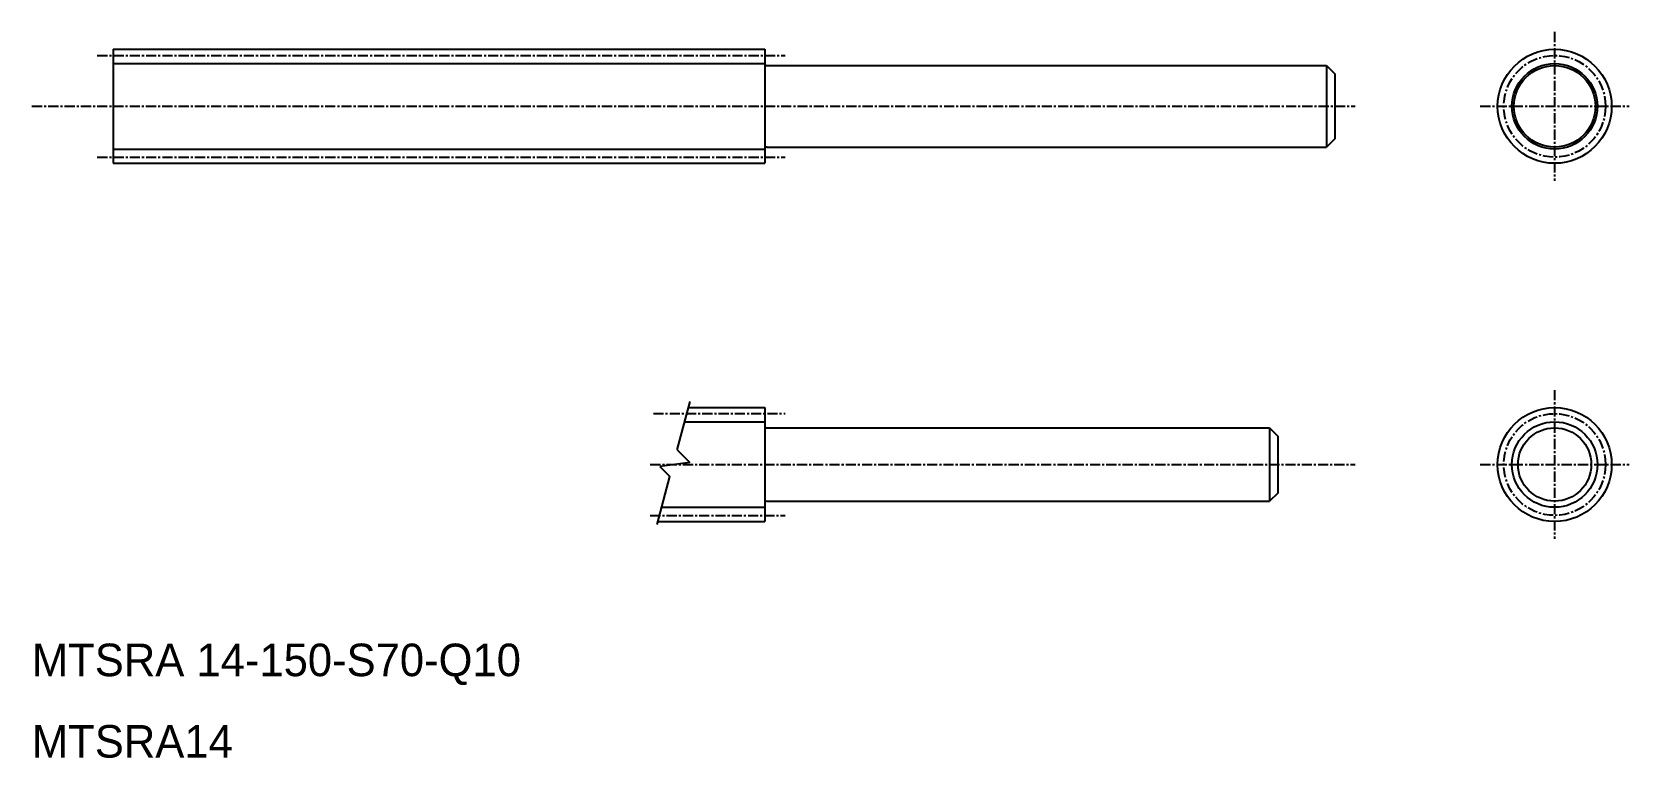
# Model space of a CAD drawing. Extents: x 10 to 206, y 10 to 99.
import ezdxf

# ---------------------------------------------------------------- set-up
doc = ezdxf.new("R2010")
doc.units = 0
doc.linetypes.add('CENTER', pattern=[2, 1.25, -0.25, 0.25, -0.25])
doc.layers.get('0').update_dxf_attribs({"linetype": 'CONTINUOUS'})
doc.layers.add('CENTER', color=1, linetype='CENTER')

msp = doc.modelspace()

# ---------------------------------------------------------------- linework, layer by layer
at = {"color": 7, "linetype": 'CONTINUOUS'}
for p, q in [((20, 97), (100, 97)), ((20, 97), (20, 83)), ((100, 97), (100, 83)), ((100.3, 95), (169, 95)), ((169, 95), (169, 85)), ((169, 95), (170, 94)), ((170, 94), (170, 86)), ((170, 92), (170, 92)), ((100.3, 85), (169, 85)), ((170, 86), (169, 85)), ((20, 83), (100, 83)), ((90.62, 53), (100, 53)), ((100, 53), (100, 39)), ((100.3, 50.5), (162, 50.5)), ((162, 50.5), (162, 41.5)), ((162, 50.5), (163, 49.5)), ((163, 49.5), (163, 42.5)), ((100.3, 41.5), (162, 41.5)), ((163, 42.5), (162, 41.5)), ((86.87, 39), (100, 39))]:
    msp.add_line(p, q, dxfattribs=at)
at = {"color": 3, "linetype": 'CONTINUOUS'}
for p, q in [((20, 95.25), (100, 95.25)), ((20, 84.75), (100, 84.75)), ((89.23, 47.82), (90.82, 53.73)), ((90.15, 51.25), (100, 51.25)), ((89.23, 47.82), (90.81, 46.24)), ((90.81, 46.24), (87.13, 45.76)), ((87.13, 45.76), (88.36, 44.54)), ((86.77, 38.62), (88.36, 44.54)), ((87.34, 40.75), (100, 40.75))]:
    msp.add_line(p, q, dxfattribs=at)
at = {"color": 7, "linetype": 'CONTINUOUS'}
for centre, radius in [((197, 90), 7), ((197, 90), 5), ((197, 46), 7), ((197, 46), 4.5)]:
    msp.add_circle(centre, radius, dxfattribs=at)
at = {"color": 3, "linetype": 'CONTINUOUS'}
for centre in [(197, 90), (197, 46)]:
    msp.add_circle(centre, 5.25, dxfattribs=at)
at = {"color": 7, "linetype": 'CONTINUOUS'}
for centre, start, end in [((100.3, 95.3), 180, 270), ((100.3, 84.7), 90, 180), ((100.3, 50.8), 180, 270), ((100.3, 41.2), 90, 180)]:
    msp.add_arc(centre, 0.3, start, end, dxfattribs=at)
at = {"layer": 'CENTER', "color": 1, "linetype": 'CENTER'}
for p, q in [((197, 99.14), (197, 80.86)), ((18.02, 96.25), (102.5, 96.25)), ((10.01, 90), (172.5, 90)), ((187.86, 90), (206.14, 90)), ((18.02, 83.75), (102.5, 83.75)), ((197, 55.14), (197, 36.86)), ((86.32, 52.25), (102.5, 52.25)), ((85.94, 46), (172.5, 46)), ((187.86, 46), (206.14, 46)), ((85.94, 39.75), (102.5, 39.75))]:
    msp.add_line(p, q, dxfattribs=at)
for centre in [(197, 90), (197, 46)]:
    msp.add_circle(centre, 6.25, dxfattribs=at)

# ---------------------------------------------------------------- texts
at = {"color": 7, "linetype": 'CONTINUOUS'}
for s, p in [('MTSRA 14-150-S70-Q10', (10, 20)), ('MTSRA14', (10, 10))]:
    msp.add_text(s, height=4, dxfattribs=at).set_placement(p)

doc.saveas('drawing.dxf')
